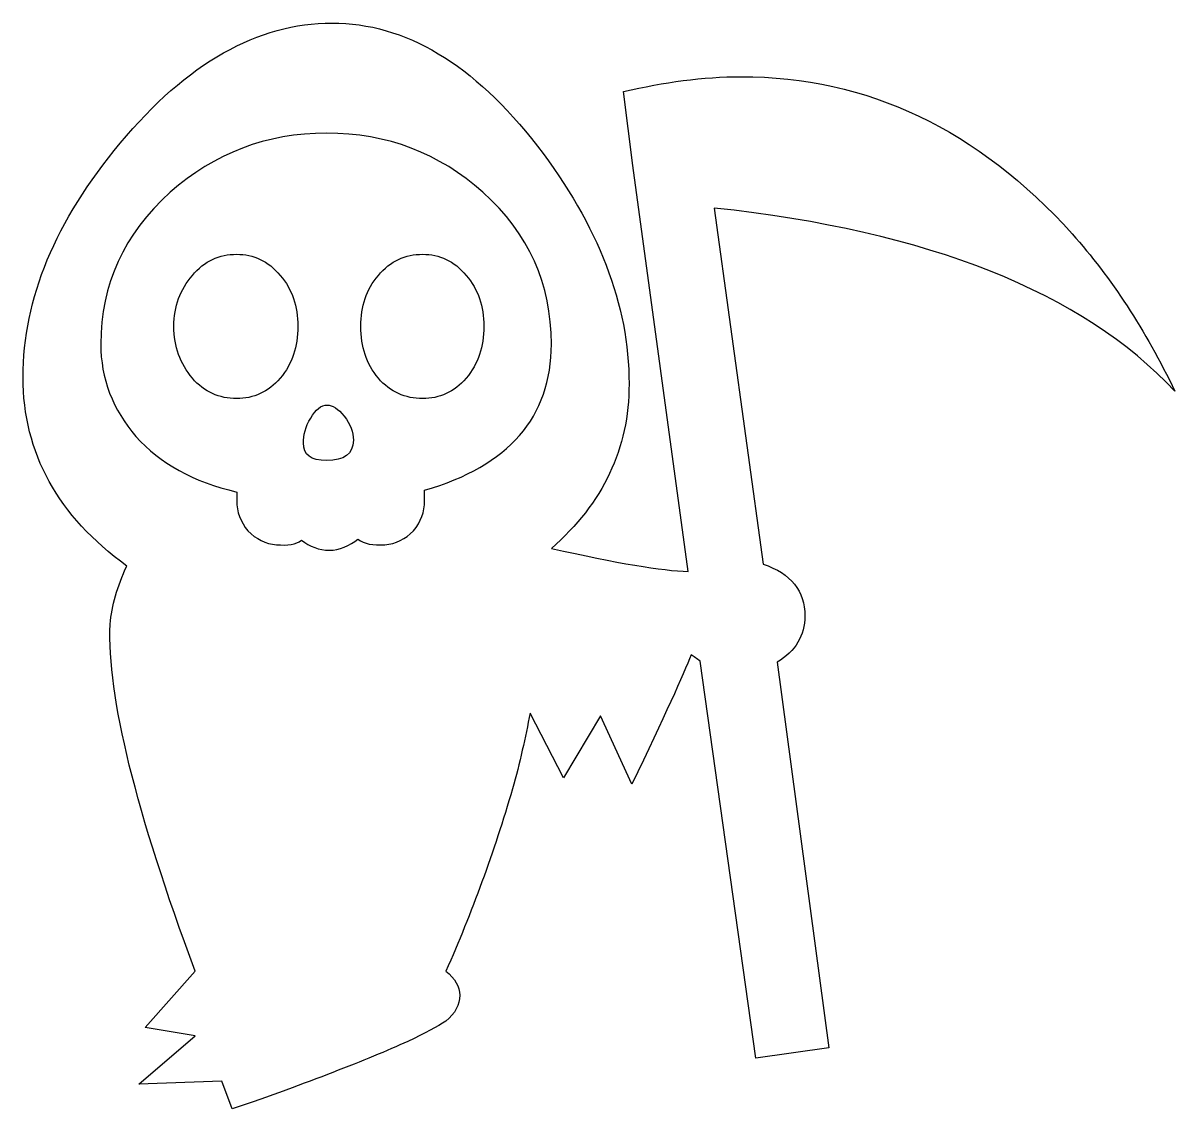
# Model space of a CAD drawing. Header units: centimetres. Extents: x -11.1 to 11.1, y -10.5 to 10.5.
import ezdxf

# ---------------------------------------------------------------- set-up
doc = ezdxf.new("R2010")
doc.units = ezdxf.units.CM
doc.header["$MEASUREMENT"] = 0
doc.layers.add('Layer 1', color=7, linetype='Continuous')

msp = doc.modelspace()

# ---------------------------------------------------------------- linework, layer by layer
at = {"layer": 'Layer 1'}
for points, knots in [([(-9.10437, -0.00005), (-9.28288, -0.3924), (-9.3898, -0.76687), (-9.4256, -1.12366), (-9.4256, -1.12366), (-9.47907, -2.51479), (-8.92609, -4.74411), (-7.78457, -7.81159), (-7.78457, -7.81159), (-7.78457, -7.81159), (-8.74781, -8.89931), (-8.74781, -8.89931), (-8.74781, -8.89931), (-8.74781, -8.89931), (-7.78457, -9.05991), (-7.78457, -9.05991), (-7.78457, -9.05991), (-7.78457, -9.05991), (-8.87262, -9.98735), (-8.87262, -9.98735), (-8.87262, -9.98735), (-8.87262, -9.98735), (-7.26739, -9.93414), (-7.26739, -9.93414), (-7.26739, -9.93414), (-7.26739, -9.93414), (-7.07147, -10.4687), (-7.07147, -10.4687), (-7.07147, -10.4687), (-5.60899, -9.96943), (-4.48535, -9.52387), (-3.68277, -9.16682), (-3.68277, -9.16682), (-3.36175, -9.00669), (-3.11214, -8.88186), (-2.95149, -8.7746), (-2.95149, -8.7746), (-2.77321, -8.63186), (-2.68397, -8.45361), (-2.68397, -8.27533), (-2.68397, -8.27533), (-2.68397, -8.11473), (-2.77321, -7.95434), (-2.95149, -7.81162), (-2.95149, -7.81162), (-2.45222, -6.68801), (-2.02407, -5.51096), (-1.66752, -4.29809), (-1.66752, -4.29809), (-1.5248, -3.79882), (-1.41789, -3.29955), (-1.32862, -2.83582), (-1.32862, -2.83582), (-1.32862, -2.83582), (-0.68661, -4.08426), (-0.68661, -4.08426), (-0.68661, -4.08426), (-0.68661, -4.08426), (0.02673, -2.8893), (0.02673, -2.8893), (0.02673, -2.8893), (0.02673, -2.8893), (0.63316, -4.20909), (0.63316, -4.20909), (0.63316, -4.20909), (1.25752, -2.90721), (1.63196, -2.08668), (1.7747, -1.71222), (1.7747, -1.71222), (1.82817, -1.74781), (1.88162, -1.78358), (1.95295, -1.83705), (1.95295, -1.83705), (1.95295, -1.83705), (3.02287, -9.48811), (3.02287, -9.48811), (3.02287, -9.48811), (3.02287, -9.48811), (4.43194, -9.29168), (4.43194, -9.29168), (4.43194, -9.29168), (4.43194, -9.29168), (3.43314, -1.85496), (3.43314, -1.85496), (3.43314, -1.85496), (3.78993, -1.64089), (3.96823, -1.33778), (3.96823, -0.96308), (3.96823, -0.96308), (3.96823, -0.48172), (3.70068, -0.14282), (3.16562, 0.03546), (3.16562, 0.03546), (3.16562, 0.03546), (2.22053, 6.90193), (2.22053, 6.90193), (2.22053, 6.90193), (6.35816, 6.45587), (9.31848, 5.27882), (11.10198, 3.37072), (11.10198, 3.37072), (10.53135, 4.5478), (9.87146, 5.56425), (9.12255, 6.4024), (9.12255, 6.4024), (7.30321, 8.41793), (5.18107, 9.43438), (2.73767, 9.43438), (2.73767, 9.43438), (2.00639, 9.43438), (1.25751, 9.32746), (0.47278, 9.14892), (0.47278, 9.14892), (0.47278, 9.14892), (0.65103, 7.72223), (0.65103, 7.72223), (0.65103, 7.72223), (0.65103, 7.72223), (1.72095, -0.10698), (1.72095, -0.10698), (1.72095, -0.10698), (1.22168, -0.08933), (0.34771, 0.05341), (-0.91837, 0.33884), (-0.91837, 0.33884), (0.08041, 1.21257), (0.5797, 2.26482), (0.5797, 3.51326), (0.5797, 3.51326), (0.5797, 5.02922), (-0.00884, 6.56309), (-1.18589, 8.09669), (-1.18589, 8.09669), (-2.41644, 9.68401), (-3.73618, 10.46872), (-5.14525, 10.46872), (-5.14525, 10.46872), (-6.57196, 10.46872), (-7.9452, 9.7019), (-9.22917, 8.15038), (-9.22917, 8.15038), (-10.47784, 6.65207), (-11.10194, 5.154), (-11.10194, 3.63805), (-11.10194, 3.63805), (-11.10194, 2.17577), (-10.42413, 0.96292), (-9.10437, -0.00005)], [0, 0, 0, 0, 0.02631579, 0.02631579, 0.02631579, 0.02631579, 0.05263158, 0.05263158, 0.05263158, 0.05263158, 0.07894737, 0.07894737, 0.07894737, 0.07894737, 0.10526316, 0.10526316, 0.10526316, 0.10526316, 0.13157895, 0.13157895, 0.13157895, 0.13157895, 0.15789474, 0.15789474, 0.15789474, 0.15789474, 0.18421053, 0.18421053, 0.18421053, 0.18421053, 0.21052632, 0.21052632, 0.21052632, 0.21052632, 0.23684211, 0.23684211, 0.23684211, 0.23684211, 0.26315789, 0.26315789, 0.26315789, 0.26315789, 0.28947368, 0.28947368, 0.28947368, 0.28947368, 0.31578947, 0.31578947, 0.31578947, 0.31578947, 0.34210526, 0.34210526, 0.34210526, 0.34210526, 0.36842105, 0.36842105, 0.36842105, 0.36842105, 0.39473684, 0.39473684, 0.39473684, 0.39473684, 0.42105263, 0.42105263, 0.42105263, 0.42105263, 0.44736842, 0.44736842, 0.44736842, 0.44736842, 0.47368421, 0.47368421, 0.47368421, 0.47368421, 0.5, 0.5, 0.5, 0.5, 0.52631579, 0.52631579, 0.52631579, 0.52631579, 0.55263158, 0.55263158, 0.55263158, 0.55263158, 0.57894737, 0.57894737, 0.57894737, 0.57894737, 0.60526316, 0.60526316, 0.60526316, 0.60526316, 0.63157895, 0.63157895, 0.63157895, 0.63157895, 0.65789474, 0.65789474, 0.65789474, 0.65789474, 0.68421053, 0.68421053, 0.68421053, 0.68421053, 0.71052632, 0.71052632, 0.71052632, 0.71052632, 0.73684211, 0.73684211, 0.73684211, 0.73684211, 0.76315789, 0.76315789, 0.76315789, 0.76315789, 0.78947368, 0.78947368, 0.78947368, 0.78947368, 0.81578947, 0.81578947, 0.81578947, 0.81578947, 0.84210526, 0.84210526, 0.84210526, 0.84210526, 0.86842105, 0.86842105, 0.86842105, 0.86842105, 0.89473684, 0.89473684, 0.89473684, 0.89473684, 0.92105263, 0.92105263, 0.92105263, 0.92105263, 0.94736842, 0.94736842, 0.94736842, 0.94736842, 1, 1, 1, 1]), ([(-8.92609, 2.49679), (-9.37191, 3.01397), (-9.6039, 3.6204), (-9.6039, 4.28029), (-9.6039, 4.28029), (-9.6039, 5.42157), (-9.15808, 6.40246), (-8.26622, 7.20505), (-8.26622, 7.20505), (-7.41016, 7.95419), (-6.4116, 8.34657), (-5.25219, 8.34657), (-5.25219, 8.34657), (-4.07514, 8.34657), (-3.07634, 7.95422), (-2.23816, 7.20505), (-2.23816, 7.20505), (-1.34654, 6.40244), (-0.91837, 5.43946), (-0.91837, 4.28029), (-0.91837, 4.28029), (-0.91837, 2.87125), (-1.7389, 1.92616), (-3.36177, 1.46245), (-3.36177, 1.46245), (-3.36177, 1.46245), (-3.36177, 1.26626), (-3.36177, 1.26626), (-3.36177, 1.26626), (-3.36177, 1.03427), (-3.43313, 0.85602), (-3.57587, 0.67772), (-3.57587, 0.67772), (-3.73623, 0.51712), (-3.91477, 0.42785), (-4.12861, 0.4102), (-4.12861, 0.4102), (-4.3606, 0.39229), (-4.52096, 0.42785), (-4.64576, 0.51712), (-4.64576, 0.51712), (-4.80639, 0.39229), (-5.00255, 0.30305), (-5.19874, 0.30305), (-5.19874, 0.30305), (-5.3949, 0.30305), (-5.57318, 0.37441), (-5.73383, 0.49924), (-5.73383, 0.49924), (-5.84072, 0.41023), (-6.00135, 0.39232), (-6.21519, 0.41023), (-6.21519, 0.41023), (-6.42926, 0.42788), (-6.60754, 0.51715), (-6.76814, 0.67775), (-6.76814, 0.67775), (-6.91086, 0.85603), (-6.98221, 1.0343), (-6.98221, 1.26629), (-6.98221, 1.26629), (-6.98221, 1.26629), (-6.98221, 1.42668), (-6.98221, 1.42668), (-6.98221, 1.42668), (-7.82037, 1.62282), (-8.46238, 1.97961), (-8.92609, 2.49679)], [0, 0, 0, 0, 0.05555556, 0.05555556, 0.05555556, 0.05555556, 0.11111111, 0.11111111, 0.11111111, 0.11111111, 0.16666667, 0.16666667, 0.16666667, 0.16666667, 0.22222222, 0.22222222, 0.22222222, 0.22222222, 0.27777778, 0.27777778, 0.27777778, 0.27777778, 0.33333333, 0.33333333, 0.33333333, 0.33333333, 0.38888889, 0.38888889, 0.38888889, 0.38888889, 0.44444444, 0.44444444, 0.44444444, 0.44444444, 0.5, 0.5, 0.5, 0.5, 0.55555556, 0.55555556, 0.55555556, 0.55555556, 0.61111111, 0.61111111, 0.61111111, 0.61111111, 0.66666667, 0.66666667, 0.66666667, 0.66666667, 0.72222222, 0.72222222, 0.72222222, 0.72222222, 0.77777778, 0.77777778, 0.77777778, 0.77777778, 0.83333333, 0.83333333, 0.83333333, 0.83333333, 0.88888889, 0.88888889, 0.88888889, 0.88888889, 1, 1, 1, 1]), ([(-7.83828, 5.60006), (-8.07, 5.33251), (-8.19483, 5.01152), (-8.19483, 4.61917), (-8.19483, 4.61917), (-8.19483, 4.22658), (-8.07, 3.90559), (-7.83828, 3.62039), (-7.83828, 3.62039), (-7.60629, 3.35284), (-7.3211, 3.22801), (-6.98222, 3.22801), (-6.98222, 3.22801), (-6.66123, 3.22801), (-6.37579, 3.35284), (-6.14405, 3.62039), (-6.14405, 3.62039), (-5.91206, 3.90558), (-5.80515, 4.22658), (-5.80515, 4.61917), (-5.80515, 4.61917), (-5.80515, 5.01155), (-5.91207, 5.33251), (-6.14405, 5.60006), (-6.14405, 5.60006), (-6.3758, 5.88525), (-6.66123, 6.01008), (-6.98222, 6.01008), (-6.98222, 6.01008), (-7.3211, 6.01009), (-7.60629, 5.88526), (-7.83828, 5.60006)], [0, 0, 0, 0, 0.11111111, 0.11111111, 0.11111111, 0.11111111, 0.22222222, 0.22222222, 0.22222222, 0.22222222, 0.33333333, 0.33333333, 0.33333333, 0.33333333, 0.44444444, 0.44444444, 0.44444444, 0.44444444, 0.55555556, 0.55555556, 0.55555556, 0.55555556, 0.66666667, 0.66666667, 0.66666667, 0.66666667, 0.77777778, 0.77777778, 0.77777778, 0.77777778, 1, 1, 1, 1]), ([(-4.25336, 5.60006), (-4.48535, 5.33251), (-4.59226, 5.01152), (-4.59226, 4.61917), (-4.59226, 4.61917), (-4.59226, 4.22658), (-4.48534, 3.90559), (-4.25336, 3.62039), (-4.25336, 3.62039), (-4.02164, 3.35284), (-3.73618, 3.22801), (-3.39754, 3.22801), (-3.39754, 3.22801), (-3.07628, 3.22801), (-2.79109, 3.35284), (-2.55913, 3.62039), (-2.55913, 3.62039), (-2.32738, 3.90558), (-2.22046, 4.22658), (-2.22046, 4.61917), (-2.22046, 4.61917), (-2.22046, 5.01155), (-2.32738, 5.33251), (-2.55913, 5.60006), (-2.55913, 5.60006), (-2.79112, 5.88525), (-3.07631, 6.01008), (-3.39754, 6.01008), (-3.39754, 6.01008), (-3.73618, 6.01009), (-4.02164, 5.88526), (-4.25336, 5.60006)], [0, 0, 0, 0, 0.11111111, 0.11111111, 0.11111111, 0.11111111, 0.22222222, 0.22222222, 0.22222222, 0.22222222, 0.33333333, 0.33333333, 0.33333333, 0.33333333, 0.44444444, 0.44444444, 0.44444444, 0.44444444, 0.55555556, 0.55555556, 0.55555556, 0.55555556, 0.66666667, 0.66666667, 0.66666667, 0.66666667, 0.77777778, 0.77777778, 0.77777778, 0.77777778, 1, 1, 1, 1]), ([(-5.55524, 2.85335), (-5.66242, 2.69296), (-5.69798, 2.51471), (-5.69798, 2.37197), (-5.69798, 2.37197), (-5.69798, 2.13998), (-5.55524, 2.03307), (-5.25216, 2.03307), (-5.25216, 2.03307), (-4.91326, 2.03307), (-4.73498, 2.1579), (-4.73498, 2.42542), (-4.73498, 2.42542), (-4.73498, 2.58605), (-4.78845, 2.72853), (-4.91326, 2.88913), (-4.91326, 2.88913), (-5.02042, 3.03185), (-5.14525, 3.1032), (-5.23449, 3.1032), (-5.23449, 3.1032), (-5.35932, 3.10322), (-5.46624, 3.01397), (-5.55524, 2.85335)], [0, 0, 0, 0, 0.14285714, 0.14285714, 0.14285714, 0.14285714, 0.28571429, 0.28571429, 0.28571429, 0.28571429, 0.42857143, 0.42857143, 0.42857143, 0.42857143, 0.57142857, 0.57142857, 0.57142857, 0.57142857, 0.71428571, 0.71428571, 0.71428571, 0.71428571, 1, 1, 1, 1])]:
    msp.add_open_spline(points, degree=3, knots=knots, dxfattribs=at)

doc.saveas('drawing.dxf')
